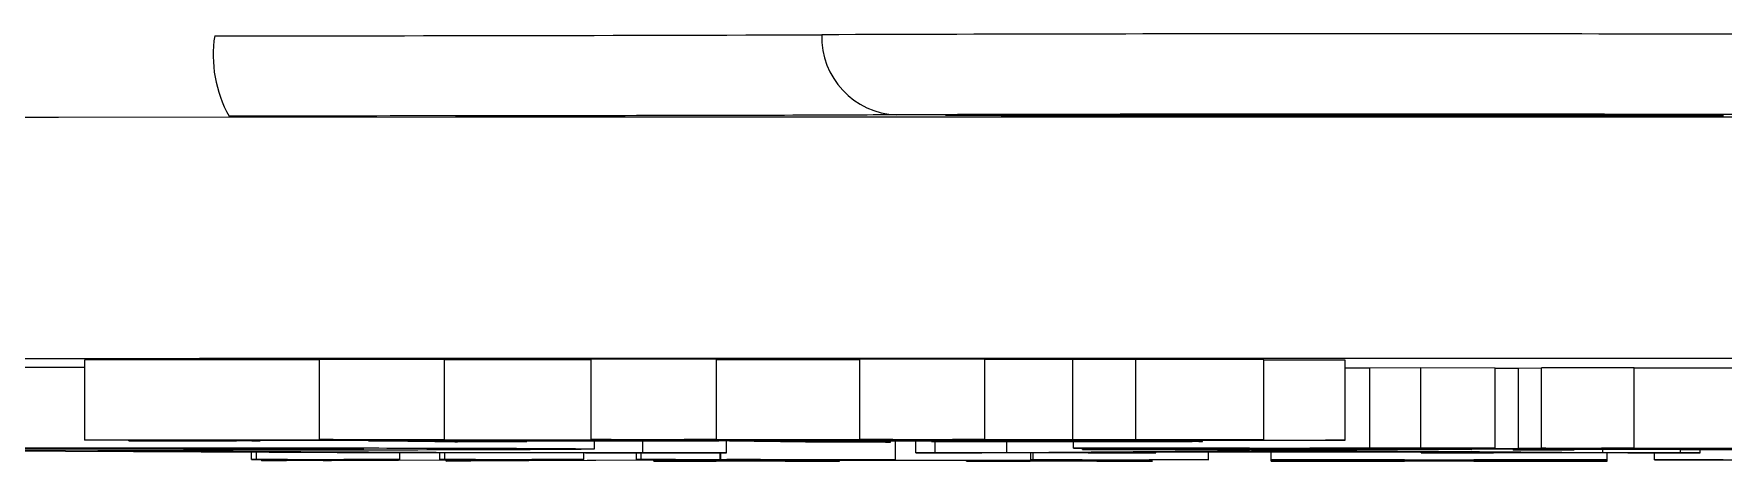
# Model space of a CAD drawing. Header units: millimetres. Extents: x 2016 to 4452, y 736 to 2459.
# Drawn here: x 2979.43 to 3000.5, y 885.59 to 890.92 of the extents above; entities that cross this region are included whole.
import ezdxf

# ---------------------------------------------------------------- set-up
doc = ezdxf.new("R2010")
doc.units = ezdxf.units.MM

msp = doc.modelspace()

# ---------------------------------------------------------------- linework, layer by layer
at = {"color": 7, "linetype": 'Continuous', "lineweight": 25}
for p, q in [((2982.992, 886.852), (2980.064, 886.851)), ((2980.064, 885.851), (2980.064, 886.851)), ((2984.551, 886.857), (2982.992, 886.858)), ((2982.992, 885.858), (2982.992, 886.858)), ((2984.551, 885.857), (2984.551, 886.857)), ((2986.382, 886.853), (2984.551, 886.852)), ((2987.944, 886.858), (2986.382, 886.859)), ((2986.382, 885.859), (2986.382, 886.859)), ((2987.944, 885.858), (2987.944, 886.858)), ((2989.732, 886.854), (2987.944, 886.854)), ((2991.288, 886.859), (2989.732, 886.86)), ((2989.732, 885.86), (2989.732, 886.86)), ((2991.288, 885.859), (2991.288, 886.859)), ((2992.385, 886.855), (2991.288, 886.855)), ((2993.171, 886.858), (2992.385, 886.855)), ((2992.385, 885.855), (2992.385, 886.855)), ((2994.768, 886.855), (2993.171, 886.858)), ((2993.171, 885.858), (2993.171, 886.858)), ((2994.768, 885.855), (2994.768, 886.855)), ((2995.783, 886.848), (2994.768, 886.85)), ((2995.783, 885.848), (2995.783, 886.848)), ((2996.092, 886.75), (2995.783, 886.75)), ((2996.728, 886.752), (2996.092, 886.75)), ((2996.092, 885.75), (2996.092, 886.75)), ((2997.653, 886.75), (2996.728, 886.752)), ((2996.728, 885.752), (2996.728, 886.752)), ((2997.653, 885.75), (2997.653, 886.75)), ((2997.941, 886.743), (2997.653, 886.743)), ((2998.23, 886.747), (2997.941, 886.746)), ((2997.941, 886.746), (2997.941, 885.746)), ((2999.386, 886.751), (2998.23, 886.752)), ((2998.23, 885.752), (2998.23, 886.752)), ((2999.386, 885.751), (2999.386, 886.751)), ((3000.947, 886.747), (2999.386, 886.747)), ((2980.064, 885.851), (2983.536, 885.852)), ((2980.703, 885.85), (2980.064, 885.851)), ((2980.614, 885.84), (2980.614, 885.85)), ((2981.292, 885.85), (2980.703, 885.85)), ((2980.994, 885.841), (2980.994, 885.85)), ((2983.606, 885.851), (2981.292, 885.85)), ((2981.661, 885.846), (2981.661, 885.85)), ((2981.661, 885.846), (2981.934, 885.846)), ((2981.934, 885.846), (2981.934, 885.85)), ((2981.934, 885.846), (2982.075, 885.844)), ((2982.075, 885.844), (2982.075, 885.851)), ((2982.075, 885.844), (2993.849, 885.848)), ((2987.592, 885.845), (2982.147, 885.843)), ((2982.265, 885.841), (2982.265, 885.843)), ((2982.992, 885.858), (2984.551, 885.857)), ((2983.601, 885.84), (2983.601, 885.844)), ((2983.601, 885.84), (2984.636, 885.839)), ((2984.88, 885.848), (2983.929, 885.846)), ((2984.551, 885.857), (2984.158, 885.856)), ((2984.158, 885.856), (2984.42, 885.852)), ((2984.42, 885.852), (2984.42, 885.856)), ((2984.42, 885.852), (2986.94, 885.853)), ((2987.009, 885.852), (2984.489, 885.851)), ((2984.636, 885.839), (2984.636, 885.844)), ((2984.636, 885.839), (2987.972, 885.841)), ((2988.044, 885.84), (2984.708, 885.838)), ((2984.708, 885.838), (2985.573, 885.828)), ((2985.573, 885.828), (2984.715, 885.826)), ((2984.88, 885.848), (2984.88, 885.852)), ((2985.573, 885.828), (2985.573, 885.839)), ((2986.382, 885.859), (2987.944, 885.858)), ((2986.422, 885.74), (2986.422, 885.839)), ((2987.026, 885.693), (2987.026, 885.839)), ((2988.273, 885.849), (2987.32, 885.848)), ((2987.944, 885.858), (2987.538, 885.857)), ((2987.538, 885.857), (2987.823, 885.854)), ((2987.972, 885.841), (2987.592, 885.845)), ((2987.823, 885.854), (2987.823, 885.858)), ((2987.823, 885.854), (2990.274, 885.855)), ((2990.343, 885.854), (2987.893, 885.853)), ((2988.066, 885.693), (2988.066, 885.839)), ((2988.273, 885.849), (2988.273, 885.853)), ((2993.99, 885.848), (2988.476, 885.846)), ((2988.476, 885.846), (2988.856, 885.841)), ((2988.856, 885.841), (2988.856, 885.846)), ((2988.856, 885.841), (2992.123, 885.842)), ((2992.4, 885.841), (2988.928, 885.84)), ((2990.114, 885.826), (2989.161, 885.825)), ((2989.732, 885.86), (2991.288, 885.859)), ((2990.114, 885.826), (2990.114, 885.84)), ((2990.176, 885.607), (2990.176, 885.841)), ((2990.429, 885.693), (2990.429, 885.841)), ((2990.626, 885.832), (2990.626, 885.841)), ((2990.685, 885.831), (2990.626, 885.832)), ((2991.617, 885.85), (2990.669, 885.849)), ((2990.672, 885.693), (2990.672, 885.832)), ((2991.288, 885.859), (2990.885, 885.858)), ((2990.885, 885.858), (2991.16, 885.855)), ((2991.16, 885.855), (2991.16, 885.859)), ((2991.16, 885.855), (2992.385, 885.855)), ((2994.768, 885.855), (2991.229, 885.854)), ((2991.562, 885.695), (2991.562, 885.841)), ((2991.617, 885.85), (2991.617, 885.854)), ((2992.123, 885.842), (2992.123, 885.847)), ((2992.123, 885.842), (2992.619, 885.844)), ((2992.385, 885.855), (2993.171, 885.858)), ((2992.394, 885.75), (2992.394, 885.841)), ((2992.914, 885.749), (2992.394, 885.75)), ((2992.394, 885.75), (2996.092, 885.75)), ((2993.03, 885.834), (2992.4, 885.841)), ((2992.509, 885.732), (2992.509, 885.75)), ((2992.619, 885.844), (2992.619, 885.847)), ((2992.619, 885.844), (2993.862, 885.842)), ((2993.171, 885.858), (2994.768, 885.855)), ((2993.862, 885.842), (2993.33, 885.841)), ((2993.33, 885.841), (2993.959, 885.833)), ((2993.376, 885.844), (2993.99, 885.848)), ((2993.376, 885.844), (2993.376, 885.847)), ((2993.608, 885.844), (2993.376, 885.844)), ((2993.849, 885.848), (2993.849, 885.855)), ((2993.849, 885.848), (2994.332, 885.85)), ((2993.959, 885.833), (2993.959, 885.848)), ((2994.005, 885.832), (2994.005, 885.855)), ((2994.332, 885.85), (2994.332, 885.855)), ((2994.332, 885.85), (2995.783, 885.848)), ((2996.092, 885.75), (2996.728, 885.752)), ((2996.728, 885.752), (2997.653, 885.75)), ((2998.23, 885.752), (2999.386, 885.751)), ((2999.386, 885.751), (2998.982, 885.75)), ((2998.982, 885.75), (2998.982, 885.747)), ((2983.211, 885.691), (2977.644, 885.722)), ((2980.226, 885.723), (2985.292, 885.696)), ((2982.145, 885.609), (2982.145, 885.697)), ((2982.145, 885.609), (2982.205, 885.61)), ((2982.35, 885.609), (2982.145, 885.609)), ((2982.205, 885.61), (2982.205, 885.696)), ((2982.205, 885.61), (2983.993, 885.609)), ((2982.274, 885.59), (2982.274, 885.609)), ((2982.274, 885.59), (2982.579, 885.608)), ((2982.581, 885.59), (2982.274, 885.59)), ((2984.686, 885.601), (2982.581, 885.59)), ((2983.294, 885.608), (2983.039, 885.595)), ((2983.039, 885.595), (2983.141, 885.595)), ((2983.141, 885.595), (2984.817, 885.604)), ((2983.141, 885.595), (2983.141, 885.6)), ((2988.066, 885.691), (2983.211, 885.691)), ((2983.933, 885.608), (2983.779, 885.608)), ((2983.993, 885.609), (2983.933, 885.608)), ((2983.993, 885.609), (2983.993, 885.691)), ((2984.494, 885.608), (2984.494, 885.691)), ((2984.494, 885.608), (2984.553, 885.609)), ((2984.648, 885.608), (2984.494, 885.608)), ((2984.553, 885.609), (2984.553, 885.691)), ((2984.553, 885.609), (2986.289, 885.608)), ((2984.573, 885.589), (2984.788, 885.601)), ((2984.573, 885.589), (2984.573, 885.601)), ((2984.879, 885.589), (2984.573, 885.589)), ((2984.788, 885.601), (2984.686, 885.601)), ((2984.817, 885.604), (2984.927, 885.607)), ((2987.776, 885.606), (2984.879, 885.589)), ((2985.642, 885.607), (2985.366, 885.595)), ((2985.366, 885.595), (2985.468, 885.595)), ((2985.468, 885.595), (2987.41, 885.606)), ((2985.468, 885.595), (2985.468, 885.599)), ((2986.229, 885.607), (2986.077, 885.608)), ((2986.289, 885.608), (2986.229, 885.607)), ((2986.289, 885.608), (2986.289, 885.691)), ((2986.944, 885.607), (2986.944, 885.691)), ((2986.944, 885.607), (2987.004, 885.608)), ((2987.098, 885.607), (2986.944, 885.607)), ((2987.004, 885.608), (2987.004, 885.691)), ((2987.004, 885.608), (2987.99, 885.607)), ((2987.026, 885.693), (2988.066, 885.693)), ((2987.161, 885.588), (2987.161, 885.602)), ((2987.161, 885.588), (2987.19, 885.589)), ((2989.45, 885.588), (2987.161, 885.588)), ((2987.19, 885.589), (2987.19, 885.602)), ((2987.19, 885.589), (2987.45, 885.589)), ((2987.41, 885.606), (2987.457, 885.606)), ((2987.45, 885.589), (2987.45, 885.604)), ((2987.955, 885.59), (2988.604, 885.606)), ((2987.99, 885.607), (2987.99, 885.691)), ((2987.99, 885.607), (2987.991, 885.607)), ((2987.991, 885.691), (2987.991, 885.607)), ((2987.991, 885.607), (2990.176, 885.607)), ((2988.066, 885.693), (2988.066, 885.691)), ((2988.475, 885.607), (2988.271, 885.607)), ((2988.478, 885.607), (2988.475, 885.607)), ((2989.118, 885.598), (2988.787, 885.59)), ((2988.787, 885.59), (2988.792, 885.59)), ((2992.187, 885.597), (2989.118, 885.598)), ((2989.436, 885.606), (2989.145, 885.599)), ((2989.145, 885.599), (2992.214, 885.598)), ((2989.219, 885.589), (2989.219, 885.598)), ((2989.219, 885.589), (2989.479, 885.589)), ((2989.479, 885.589), (2989.45, 885.588)), ((2989.479, 885.589), (2989.479, 885.598)), ((2990.149, 885.606), (2989.941, 885.606)), ((2990.176, 885.607), (2990.149, 885.606)), ((2990.429, 885.692), (2990.429, 885.693)), ((2990.429, 885.693), (2990.672, 885.693)), ((2993.423, 885.692), (2990.429, 885.692)), ((2991.062, 885.588), (2991.062, 885.597)), ((2993.351, 885.587), (2991.062, 885.588)), ((2991.062, 885.588), (2991.091, 885.588)), ((2991.091, 885.588), (2991.091, 885.597)), ((2991.091, 885.588), (2991.351, 885.588)), ((2991.351, 885.588), (2991.351, 885.597)), ((2991.562, 885.695), (2994.714, 885.722)), ((2991.856, 885.589), (2992.187, 885.597)), ((2991.856, 885.589), (2991.856, 885.597)), ((2991.865, 885.606), (2991.865, 885.692)), ((2991.865, 885.606), (2991.892, 885.607)), ((2992.073, 885.606), (2991.865, 885.606)), ((2991.892, 885.607), (2991.892, 885.692)), ((2991.892, 885.607), (2994.077, 885.606)), ((2992.214, 885.598), (2992.505, 885.605)), ((2993.18, 885.703), (2992.452, 885.697)), ((2993.145, 885.73), (2992.509, 885.732)), ((2992.625, 885.742), (2992.625, 885.75)), ((2993.145, 885.741), (2992.625, 885.742)), ((2992.625, 885.742), (2994.59, 885.742)), ((2993.337, 885.605), (2992.688, 885.589)), ((2992.688, 885.589), (2992.693, 885.589)), ((2993.119, 885.588), (2993.119, 885.6)), ((2993.119, 885.588), (2993.38, 885.588)), ((2996.815, 885.703), (2993.18, 885.703)), ((2993.18, 885.693), (2993.18, 885.703)), ((2993.18, 885.693), (2993.423, 885.693)), ((2995.038, 885.719), (2993.342, 885.704)), ((2993.342, 885.704), (2996.734, 885.704)), ((2993.38, 885.588), (2993.351, 885.587)), ((2993.423, 885.693), (2993.423, 885.703)), ((2993.423, 885.693), (2993.423, 885.692)), ((2994.05, 885.606), (2993.842, 885.606)), ((2994.077, 885.606), (2994.05, 885.606)), ((2994.077, 885.606), (2994.077, 885.703)), ((2994.59, 885.75), (2994.301, 885.75)), ((2994.59, 885.742), (2994.532, 885.742)), ((2994.59, 885.742), (2994.59, 885.75)), ((2994.59, 885.734), (2994.59, 885.742)), ((2994.714, 885.722), (2995.925, 885.722)), ((2994.86, 885.606), (2994.86, 885.703)), ((2996.057, 885.606), (2994.86, 885.606)), ((2994.86, 885.606), (2994.86, 885.606)), ((2994.86, 885.606), (2999.052, 885.606)), ((2994.86, 885.588), (2994.86, 885.606)), ((2994.86, 885.587), (2994.86, 885.588)), ((2994.86, 885.588), (2996.057, 885.588)), ((2999.052, 885.587), (2994.86, 885.587)), ((2995.119, 885.719), (2995.038, 885.719)), ((2996.734, 885.704), (2995.119, 885.719)), ((2997.653, 885.75), (2995.341, 885.75)), ((2995.341, 885.75), (2995.341, 885.742)), ((2995.341, 885.742), (2995.977, 885.742)), ((2997.306, 885.742), (2995.341, 885.742)), ((2995.341, 885.742), (2995.341, 885.734)), ((2995.341, 885.734), (2997.306, 885.736)), ((2995.925, 885.722), (2995.925, 885.742)), ((2995.925, 885.722), (2998.996, 885.695)), ((2995.977, 885.742), (2995.977, 885.75)), ((2995.977, 885.742), (2996.497, 885.744)), ((2996.057, 885.588), (2996.057, 885.606)), ((2996.497, 885.744), (2996.497, 885.75)), ((2996.497, 885.744), (2997.306, 885.742)), ((2996.525, 885.589), (2996.525, 885.605)), ((2996.731, 885.693), (2996.731, 885.703)), ((2996.731, 885.692), (2996.731, 885.693)), ((2996.731, 885.693), (2997.054, 885.693)), ((3000.21, 885.692), (2996.731, 885.692)), ((2997.621, 885.696), (2996.815, 885.703)), ((2997.054, 885.693), (2997.054, 885.701)), ((2997.306, 885.743), (2997.306, 885.75)), ((2997.826, 885.742), (2997.306, 885.743)), ((2997.306, 885.743), (3004.298, 885.743)), ((2997.306, 885.742), (2997.306, 885.743)), ((2997.306, 885.736), (2997.306, 885.742)), ((2997.306, 885.736), (2997.364, 885.735)), ((2997.364, 885.743), (2997.364, 885.735)), ((2997.388, 885.605), (2997.388, 885.589)), ((2999.052, 885.606), (2997.856, 885.606)), ((2997.856, 885.588), (2997.856, 885.606)), ((2997.856, 885.588), (2999.052, 885.588)), ((2997.941, 885.736), (2997.884, 885.74)), ((2997.884, 885.74), (2998.635, 885.739)), ((2997.884, 885.726), (2997.884, 885.74)), ((2997.884, 885.726), (2997.941, 885.729)), ((2998.635, 885.727), (2997.884, 885.726)), ((2997.941, 885.746), (2998.288, 885.747)), ((2998.635, 885.745), (2997.941, 885.746)), ((2997.941, 885.729), (2997.941, 885.736)), ((2999.097, 885.746), (2998.635, 885.745)), ((2998.635, 885.739), (2998.635, 885.745)), ((2998.635, 885.739), (3000.311, 885.739)), ((2999.964, 885.738), (2998.635, 885.738)), ((2998.635, 885.738), (2998.635, 885.727)), ((2998.982, 885.747), (3001.004, 885.747)), ((2998.996, 885.695), (2998.996, 885.738)), ((2999.052, 885.606), (2999.052, 885.692)), ((2999.052, 885.606), (2999.052, 885.606)), ((2999.052, 885.588), (2999.052, 885.606)), ((2999.052, 885.588), (2999.052, 885.587)), ((3003.952, 885.746), (2999.097, 885.746)), ((3000.6, 885.742), (2999.213, 885.742)), ((2999.641, 885.606), (2999.641, 885.692)), ((2999.641, 885.606), (3002.062, 885.607)), ((2999.677, 885.606), (2999.641, 885.606)), ((2999.986, 885.606), (2999.677, 885.606)), ((2999.964, 885.728), (2999.964, 885.738)), ((3000.658, 885.729), (2999.964, 885.728)), ((2999.967, 885.693), (2999.967, 885.728)), ((2999.967, 885.693), (3000.21, 885.693)), ((3000.21, 885.693), (3000.21, 885.728)), ((3000.21, 885.693), (3000.21, 885.692)), ((3000.311, 885.739), (3000.6, 885.742)), ((3000.311, 885.739), (3000.311, 885.742))]:
    msp.add_line(p, q, dxfattribs=at)
at = {"color": 7, "linetype": 'Continuous', "lineweight": 25, "flags": 128}
for points in [[(3024.231, 889.868), (3019.527, 889.872), (3014.706, 889.875), (3009.792, 889.878), (3004.808, 889.879), (2999.781, 889.88), (2994.735, 889.88), (2989.696, 889.88), (2984.688, 889.879), (2979.736, 889.876), (2974.865, 889.874)], [(3000.501, 889.898), (2999.674, 889.896), (2998.597, 889.894), (2997.343, 889.893), (2995.997, 889.893), (2994.651, 889.893), (2993.397, 889.894), (2992.32, 889.896), (2991.494, 889.898), (2990.974, 889.901), (2990.797, 889.904), (2990.974, 889.907), (2991.494, 889.91), (2992.32, 889.912), (2993.397, 889.914), (2994.651, 889.915), (2995.997, 889.915), (2997.343, 889.915), (2998.597, 889.914), (2999.674, 889.912), (3000.501, 889.91)]]:
    msp.add_lwpolyline(points, dxfattribs=at)
at = {"color": 7, "linetype": 'Continuous', "lineweight": 25}
for centre, radius, start, end in [((2983.227, 890.654), 1.561, 171.0968, 209.1481), ((2982.124, 2765.981), 1875.085, 269.986579, 270.217963), ((2995.997, -1101.394), 1992.314, 89.806162, 90.193839), ((2990.227, 890.879), 0.971, 178.1826, 267.9964)]:
    msp.add_arc(centre, radius, start, end, dxfattribs=at)
for points, knots in [([(2990.193, 889.909), (2989.802, 889.907), (2989.007, 889.903), (2987.017, 889.899), (2984.604, 889.895), (2982.767, 889.894), (2981.864, 889.894)], [0, 0, 0, 0, 0.245796, 0.5, 0.754204, 1, 1, 1, 1]), ([(3001.801, 889.909), (3001.537, 889.91), (3000.996, 889.912), (2999.578, 889.915), (2997.862, 889.917), (2995.997, 889.917), (2994.133, 889.917), (2992.417, 889.915), (2990.999, 889.912), (2990.457, 889.91), (2990.193, 889.909)], [0, 0, 0, 0, 0.122089, 0.25, 0.377911, 0.5, 0.622089, 0.75, 0.877911, 1, 1, 1, 1]), ([(2927.552, 886.73), (2927.599, 886.734), (2927.706, 886.742), (2928.576, 886.755), (2930.057, 886.768), (2932.232, 886.782), (2935.063, 886.795), (2938.577, 886.808), (2942.731, 886.82), (2947.474, 886.831), (2952.735, 886.842), (2958.427, 886.85), (2964.45, 886.858), (2970.673, 886.864), (2977.039, 886.869), (2983.391, 886.872), (2989.73, 886.874), (2995.997, 886.874), (3002.264, 886.874), (3008.603, 886.872), (3014.956, 886.869), (3021.321, 886.864), (3027.545, 886.858), (3033.567, 886.85), (3039.259, 886.842), (3044.521, 886.831), (3049.264, 886.82), (3053.418, 886.808), (3056.932, 886.795), (3059.763, 886.782), (3061.938, 886.768), (3063.419, 886.755), (3064.29, 886.742), (3064.397, 886.734), (3064.445, 886.73)], [0, 0, 0, 0, 0.023828, 0.053273, 0.084485, 0.115699, 0.147957, 0.180726, 0.213842, 0.247136, 0.28043, 0.313546, 0.346314, 0.378573, 0.409785, 0.440999, 0.470442, 0.499888, 0.529332, 0.558778, 0.58999, 0.621203, 0.653462, 0.68623, 0.719347, 0.752641, 0.785934, 0.819051, 0.851819, 0.884078, 0.915289, 0.946503, 0.975948, 1, 1, 1, 1]), ([(2980.064, 886.755), (2979.957, 886.755), (2979.536, 886.755), (2979.096, 886.755), (2978.768, 886.755)], [0, 0, 0, 0, 0.254888, 1, 1, 1, 1]), ([(2977.143, 885.752), (2977.813, 885.752), (2979.158, 885.752), (2980.966, 885.751), (2982.286, 885.748), (2983.21, 885.745), (2983.517, 885.742), (2983.54, 885.739), (2983.545, 885.739)], [0, 0, 0, 0, 0.196061, 0.394111, 0.547436, 0.700125, 0.928087, 1, 1, 1, 1]), ([(2978.094, 885.755), (2978.762, 885.755), (2979.997, 885.755), (2981.764, 885.754), (2983.427, 885.753), (2984.947, 885.75), (2986.092, 885.746), (2986.4, 885.742), (2986.418, 885.74), (2986.422, 885.74)], [0, 0, 0, 0, 0.160365, 0.296332, 0.431737, 0.589347, 0.747826, 0.949128, 1, 1, 1, 1]), ([(2980.614, 885.84), (2980.618, 885.84), (2980.63, 885.84), (2980.799, 885.841), (2980.933, 885.841), (2980.994, 885.841)], [0, 0, 0, 0, 0.206018, 0.636041, 1, 1, 1, 1]), ([(2981.31, 885.839), (2981.229, 885.839), (2981.079, 885.839), (2980.869, 885.839), (2980.728, 885.839), (2980.636, 885.839), (2980.619, 885.84), (2980.614, 885.84)], [0, 0, 0, 0, 0.281585, 0.522569, 0.762523, 0.925805, 1, 1, 1, 1]), ([(2980.994, 885.841), (2981.121, 885.841), (2981.463, 885.842), (2981.608, 885.844), (2981.647, 885.845), (2981.661, 885.846)], [0, 0, 0, 0, 0.268239, 0.722981, 1, 1, 1, 1]), ([(2982.217, 885.84), (2982.19, 885.84), (2982.137, 885.84), (2981.872, 885.839), (2981.602, 885.839), (2981.363, 885.839), (2981.31, 885.839)], [0, 0, 0, 0, 0.194719, 0.390632, 0.863045, 1, 1, 1, 1]), ([(2982.147, 885.843), (2982.201, 885.843), (2982.269, 885.842), (2982.248, 885.842), (2982.243, 885.841)], [0, 0, 0, 0, 0.784657, 1, 1, 1, 1]), ([(2983.536, 885.852), (2983.478, 885.853), (2983.367, 885.854), (2983.189, 885.856), (2983.058, 885.857), (2982.992, 885.858)], [0, 0, 0, 0, 0.361759, 0.680808, 1, 1, 1, 1]), ([(2984.715, 885.826), (2984.623, 885.828), (2984.437, 885.831), (2984.079, 885.835), (2983.771, 885.838), (2983.601, 885.84)], [0, 0, 0, 0, 0.307881, 0.615778, 1, 1, 1, 1]), ([(2983.929, 885.846), (2983.892, 885.847), (2983.831, 885.848), (2983.715, 885.85), (2983.642, 885.851), (2983.606, 885.851)], [0, 0, 0, 0, 0.437947, 0.718933, 1, 1, 1, 1]), ([(2984.489, 885.851), (2984.52, 885.851), (2984.58, 885.85), (2984.704, 885.849), (2984.812, 885.848), (2984.88, 885.848)], [0, 0, 0, 0, 0.267337, 0.534687, 1, 1, 1, 1]), ([(2986.94, 885.853), (2986.881, 885.854), (2986.769, 885.855), (2986.585, 885.857), (2986.45, 885.859), (2986.382, 885.859)], [0, 0, 0, 0, 0.353076, 0.676475, 1, 1, 1, 1]), ([(2987.32, 885.848), (2987.277, 885.848), (2987.212, 885.85), (2987.099, 885.851), (2987.039, 885.852), (2987.009, 885.852)], [0, 0, 0, 0, 0.499817, 0.749886, 1, 1, 1, 1]), ([(2987.893, 885.853), (2987.923, 885.852), (2987.984, 885.852), (2988.1, 885.85), (2988.207, 885.85), (2988.273, 885.849)], [0, 0, 0, 0, 0.278089, 0.556193, 1, 1, 1, 1]), ([(2989.161, 885.825), (2989.064, 885.827), (2988.869, 885.829), (2988.487, 885.834), (2988.209, 885.838), (2988.044, 885.84)], [0, 0, 0, 0, 0.289421, 0.578839, 1, 1, 1, 1]), ([(2988.928, 885.84), (2989.043, 885.839), (2989.275, 885.836), (2989.652, 885.831), (2989.949, 885.828), (2990.114, 885.826)], [0, 0, 0, 0, 0.3079389, 0.6158743, 1, 1, 1, 1]), ([(2990.274, 885.855), (2990.215, 885.855), (2990.105, 885.857), (2989.925, 885.858), (2989.796, 885.86), (2989.732, 885.86)], [0, 0, 0, 0, 0.361832, 0.680859, 1, 1, 1, 1]), ([(2990.669, 885.849), (2990.629, 885.85), (2990.564, 885.851), (2990.449, 885.852), (2990.378, 885.853), (2990.343, 885.854)], [0, 0, 0, 0, 0.437841, 0.718884, 1, 1, 1, 1]), ([(2990.626, 885.832), (2990.959, 885.832), (2991.531, 885.832), (2992.187, 885.832), (2992.59, 885.832), (2992.798, 885.833), (2992.939, 885.833), (2993.018, 885.833), (2993.049, 885.833), (2993.036, 885.834), (2993.03, 885.834)], [0, 0, 0, 0, 0.358025, 0.615683, 0.704922, 0.795041, 0.841826, 0.888488, 0.9407, 1, 1, 1, 1]), ([(2992.896, 885.829), (2992.864, 885.829), (2992.801, 885.83), (2992.443, 885.83), (2991.736, 885.831), (2991.081, 885.831), (2990.685, 885.831)], [0, 0, 0, 0, 0.10724, 0.21472, 0.525104, 1, 1, 1, 1]), ([(2991.229, 885.854), (2991.258, 885.854), (2991.317, 885.853), (2991.439, 885.852), (2991.548, 885.851), (2991.617, 885.85)], [0, 0, 0, 0, 0.267397, 0.53481, 1, 1, 1, 1]), ([(2993.959, 885.833), (2993.986, 885.833), (2994.038, 885.832), (2993.897, 885.831), (2993.537, 885.83), (2993.148, 885.83), (2992.896, 885.829)], [0, 0, 0, 0, 0.211302, 0.416468, 0.621501, 1, 1, 1, 1]), ([(2995.783, 885.848), (2995.566, 885.848), (2995.09, 885.847), (2994.358, 885.846), (2993.9, 885.845), (2993.608, 885.844)], [0, 0, 0, 0, 0.234297, 0.511813, 1, 1, 1, 1]), ([(2998.286, 885.747), (2998.285, 885.748), (2998.283, 885.749), (2998.267, 885.751), (2998.243, 885.752), (2998.23, 885.752)], [0, 0, 0, 0, 0.333361, 0.666606, 1, 1, 1, 1]), ([(2983.545, 885.739), (2983.515, 885.737), (2983.454, 885.735), (2982.771, 885.73), (2981.423, 885.727), (2979.739, 885.726), (2978.391, 885.725), (2977.613, 885.725), (2977.49, 885.725)], [0, 0, 0, 0, 0.200351, 0.402646, 0.59747, 0.766762, 0.96323, 1, 1, 1, 1]), ([(2986.422, 885.74), (2986.396, 885.738), (2986.335, 885.735), (2985.551, 885.73), (2983.84, 885.726), (2981.991, 885.724), (2980.712, 885.723), (2980.226, 885.723)], [0, 0, 0, 0, 0.183074, 0.416875, 0.642834, 0.864166, 1, 1, 1, 1]), ([(2982.579, 885.608), (2982.59, 885.608), (2982.607, 885.608), (2982.559, 885.609), (2982.501, 885.609), (2982.426, 885.609), (2982.374, 885.609), (2982.35, 885.609)], [0, 0, 0, 0, 0.409045, 0.568709, 0.729731, 0.871998, 1, 1, 1, 1]), ([(2983.779, 885.608), (2983.715, 885.608), (2983.615, 885.608), (2983.482, 885.608), (2983.395, 885.608), (2983.328, 885.608), (2983.306, 885.608), (2983.294, 885.608)], [0, 0, 0, 0, 0.286948, 0.445283, 0.603611, 0.766841, 1, 1, 1, 1]), ([(2984.927, 885.607), (2984.934, 885.607), (2984.946, 885.607), (2984.889, 885.608), (2984.792, 885.608), (2984.692, 885.608), (2984.648, 885.608)], [0, 0, 0, 0, 0.280717, 0.477013, 0.764436, 1, 1, 1, 1]), ([(2985.292, 885.696), (2985.463, 885.695), (2985.727, 885.694), (2986.399, 885.694), (2986.805, 885.693), (2987.026, 885.693)], [0, 0, 0, 0, 0.454509, 0.703285, 1, 1, 1, 1]), ([(2986.077, 885.608), (2986.03, 885.608), (2985.954, 885.608), (2985.847, 885.608), (2985.77, 885.607), (2985.698, 885.607), (2985.662, 885.607), (2985.646, 885.607), (2985.642, 885.607)], [0, 0, 0, 0, 0.219728, 0.360437, 0.501962, 0.629609, 0.910972, 1, 1, 1, 1]), ([(2987.452, 885.606), (2987.451, 885.606), (2987.45, 885.607), (2987.408, 885.607), (2987.329, 885.607), (2987.222, 885.607), (2987.139, 885.607), (2987.098, 885.607)], [0, 0, 0, 0, 0.063168, 0.286153, 0.501453, 0.758451, 1, 1, 1, 1]), ([(2987.45, 885.589), (2987.543, 885.589), (2987.672, 885.589), (2987.821, 885.589), (2987.897, 885.589), (2987.94, 885.59), (2987.95, 885.59), (2987.955, 885.59)], [0, 0, 0, 0, 0.3758207, 0.5238074, 0.6720575, 0.8532035, 1, 1, 1, 1]), ([(2988.271, 885.607), (2988.215, 885.607), (2988.109, 885.607), (2987.962, 885.606), (2987.85, 885.606), (2987.801, 885.606), (2987.776, 885.606)], [0, 0, 0, 0, 0.2469872, 0.468153, 0.7284619, 1, 1, 1, 1]), ([(2988.604, 885.606), (2988.604, 885.606), (2988.606, 885.606), (2988.575, 885.606), (2988.523, 885.606), (2988.488, 885.607), (2988.478, 885.607)], [0, 0, 0, 0, 0.177122, 0.589108, 0.884827, 1, 1, 1, 1]), ([(2988.798, 885.589), (2988.811, 885.589), (2988.837, 885.589), (2988.921, 885.589), (2989.048, 885.589), (2989.154, 885.589), (2989.219, 885.589)], [0, 0, 0, 0, 0.204883, 0.408937, 0.643499, 1, 1, 1, 1]), ([(2989.941, 885.606), (2989.871, 885.606), (2989.755, 885.606), (2989.613, 885.606), (2989.521, 885.606), (2989.458, 885.606), (2989.444, 885.606), (2989.436, 885.606)], [0, 0, 0, 0, 0.290077, 0.48445, 0.638173, 0.79153, 1, 1, 1, 1]), ([(2990.672, 885.693), (2990.795, 885.693), (2991.005, 885.693), (2991.261, 885.694), (2991.446, 885.694), (2991.521, 885.695), (2991.553, 885.695), (2991.562, 885.695)], [0, 0, 0, 0, 0.268165, 0.456817, 0.645375, 0.906381, 1, 1, 1, 1]), ([(2991.351, 885.588), (2991.444, 885.588), (2991.573, 885.588), (2991.722, 885.588), (2991.798, 885.589), (2991.841, 885.589), (2991.851, 885.589), (2991.856, 885.589)], [0, 0, 0, 0, 0.375821, 0.523807, 0.672057, 0.853203, 1, 1, 1, 1]), ([(2992.501, 885.605), (2992.502, 885.605), (2992.503, 885.605), (2992.465, 885.606), (2992.402, 885.606), (2992.287, 885.606), (2992.173, 885.606), (2992.09, 885.606), (2992.073, 885.606)], [0, 0, 0, 0, 0.132198, 0.30903, 0.458399, 0.607839, 0.921168, 1, 1, 1, 1]), ([(2992.452, 885.697), (2992.441, 885.696), (2992.42, 885.696), (2992.387, 885.696), (2992.377, 885.695), (2992.371, 885.695)], [0, 0, 0, 0, 0.2502199, 0.5005081, 1, 1, 1, 1]), ([(2992.371, 885.695), (2992.38, 885.695), (2992.394, 885.694), (2992.472, 885.694), (2992.569, 885.694), (2992.723, 885.693), (2992.933, 885.693), (2993.094, 885.693), (2993.18, 885.693)], [0, 0, 0, 0, 0.284135, 0.450473, 0.560568, 0.671794, 0.825494, 1, 1, 1, 1]), ([(2992.509, 885.732), (2992.858, 885.732), (2993.381, 885.733), (2994.072, 885.733), (2994.417, 885.733), (2994.59, 885.734)], [0, 0, 0, 0, 0.499885, 0.749929, 1, 1, 1, 1]), ([(2992.699, 885.589), (2992.712, 885.589), (2992.738, 885.588), (2992.822, 885.588), (2992.949, 885.588), (2993.055, 885.588), (2993.119, 885.588)], [0, 0, 0, 0, 0.204883, 0.408937, 0.643499, 1, 1, 1, 1]), ([(2994.301, 885.75), (2994.134, 885.75), (2993.817, 885.75), (2993.353, 885.749), (2993.06, 885.749), (2992.914, 885.749)], [0, 0, 0, 0, 0.35686, 0.67714, 1, 1, 1, 1]), ([(2994.532, 885.742), (2994.365, 885.742), (2994.049, 885.742), (2993.584, 885.742), (2993.292, 885.741), (2993.145, 885.741)], [0, 0, 0, 0, 0.35686, 0.67714, 1, 1, 1, 1]), ([(2997.364, 885.735), (2996.767, 885.734), (2995.747, 885.733), (2994.282, 885.732), (2993.525, 885.731), (2993.145, 885.73)], [0, 0, 0, 0, 0.41234, 0.704495, 1, 1, 1, 1]), ([(2993.842, 885.606), (2993.772, 885.606), (2993.656, 885.606), (2993.514, 885.606), (2993.421, 885.605), (2993.359, 885.605), (2993.345, 885.605), (2993.337, 885.605)], [0, 0, 0, 0, 0.290077, 0.48445, 0.638173, 0.79153, 1, 1, 1, 1]), ([(2996.525, 885.605), (2996.522, 885.605), (2996.517, 885.605), (2996.458, 885.605), (2996.379, 885.605), (2996.243, 885.606), (2996.133, 885.606), (2996.057, 885.606)], [0, 0, 0, 0, 0.250411, 0.398556, 0.54744, 0.686236, 1, 1, 1, 1]), ([(2996.057, 885.588), (2996.146, 885.588), (2996.271, 885.588), (2996.413, 885.588), (2996.486, 885.588), (2996.521, 885.588), (2996.524, 885.589), (2996.525, 885.589)], [0, 0, 0, 0, 0.364031, 0.510061, 0.655864, 0.843841, 1, 1, 1, 1]), ([(2997.054, 885.693), (2997.141, 885.693), (2997.282, 885.693), (2997.45, 885.693), (2997.558, 885.693), (2997.631, 885.694), (2997.682, 885.694), (2997.694, 885.694), (2997.702, 885.694)], [0, 0, 0, 0, 0.25713, 0.418126, 0.515419, 0.613557, 0.771961, 1, 1, 1, 1]), ([(2997.856, 885.606), (2997.786, 885.606), (2997.669, 885.605), (2997.531, 885.605), (2997.447, 885.605), (2997.395, 885.605), (2997.39, 885.605), (2997.388, 885.605)], [0, 0, 0, 0, 0.2944044, 0.4877252, 0.6436082, 0.7993468, 1, 1, 1, 1]), ([(2997.388, 885.589), (2997.391, 885.589), (2997.397, 885.588), (2997.454, 885.588), (2997.549, 885.588), (2997.687, 885.588), (2997.796, 885.588), (2997.856, 885.588)], [0, 0, 0, 0, 0.210223, 0.375759, 0.542534, 0.746796, 1, 1, 1, 1]), ([(2997.702, 885.694), (2997.7, 885.694), (2997.698, 885.695), (2997.682, 885.695), (2997.645, 885.695), (2997.621, 885.696)], [0, 0, 0, 0, 0.25103, 0.502225, 1, 1, 1, 1]), ([(2999.213, 885.742), (2999.046, 885.742), (2998.73, 885.742), (2998.265, 885.742), (2997.973, 885.742), (2997.826, 885.742)], [0, 0, 0, 0, 0.35686, 0.67714, 1, 1, 1, 1]), ([(2998.996, 885.695), (2999.038, 885.695), (2999.122, 885.694), (2999.308, 885.694), (2999.569, 885.693), (2999.795, 885.693), (2999.93, 885.693), (2999.967, 885.693)], [0, 0, 0, 0, 0.25387, 0.509596, 0.715202, 0.920342, 1, 1, 1, 1]), ([(3000.498, 885.605), (3000.485, 885.605), (3000.466, 885.605), (3000.384, 885.606), (3000.289, 885.606), (3000.151, 885.606), (3000.047, 885.606), (2999.986, 885.606)], [0, 0, 0, 0, 0.282665, 0.424863, 0.567605, 0.744514, 1, 1, 1, 1])]:
    msp.add_open_spline(points, degree=3, knots=knots, dxfattribs=at)

doc.saveas('drawing.dxf')
